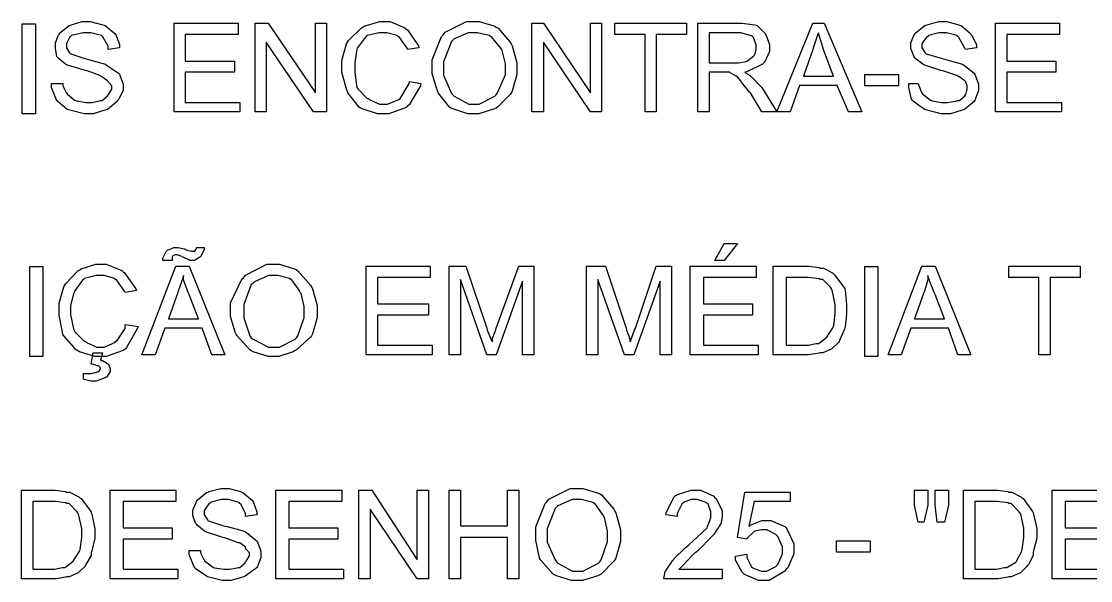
# Model space of a CAD drawing. Extents: x 0 to 210, y 0 to 297.
# Drawn here: x 59.63 to 83.7, y 97.66 to 110.25 of the extents above; entities that cross this region are included whole.
import ezdxf

# ---------------------------------------------------------------- set-up
doc = ezdxf.new("R2010")
doc.units = 0
doc.header["$MEASUREMENT"] = 0
doc.layers.add('C00-00-00-BLACK', color=7, linetype='Continuous')

msp = doc.modelspace()

# ---------------------------------------------------------------- linework, layer by layer
at = {"layer": 'C00-00-00-BLACK'}
for points in [[(60.3084, 108.847), (60.5635, 108.847), (60.5635, 108.795), (60.6365, 108.646), (60.6474, 108.635), (60.657, 108.614), (60.8281, 108.476), (60.8598, 108.465), (60.8803, 108.456), (61.087, 108.424), (61.1558, 108.424), (61.2193, 108.424), (61.3876, 108.456), (61.4094, 108.465), (61.4507, 108.465), (61.5678, 108.573), (61.5791, 108.593), (61.5887, 108.604), (61.6659, 108.723), (61.6659, 108.762), (61.6659, 108.795), (61.5887, 108.88), (61.5791, 108.89), (61.5678, 108.912), (61.4303, 109.007), (61.4094, 109.016), (61.3985, 109.028), (61.1117, 109.134), (61.0704, 109.143), (61.0168, 109.154), (60.6683, 109.261), (60.6474, 109.27), (60.6256, 109.281), (60.4573, 109.422), (60.4365, 109.442), (60.4255, 109.464), (60.3938, 109.638), (60.3938, 109.696), (60.3938, 109.761), (60.4559, 109.93), (60.4781, 109.951), (60.4876, 109.983), (60.7011, 110.152), (60.7328, 110.162), (60.7536, 110.173), (60.9907, 110.247), (61.0704, 110.247), (61.1766, 110.247), (61.462, 110.173), (61.4948, 110.162), (61.5156, 110.152), (61.7291, 109.973), (61.7513, 109.951), (61.7608, 109.93), (61.8352, 109.723), (61.8352, 109.653), (61.5791, 109.612), (61.5791, 109.686), (61.4729, 109.887), (61.4521, 109.908), (61.4303, 109.93), (61.1918, 109.992), (61.1131, 109.992), (61.0182, 109.992), (60.7536, 109.93), (60.7328, 109.908), (60.7219, 109.898), (60.6474, 109.747), (60.6474, 109.696), (60.6474, 109.655), (60.7109, 109.538), (60.7328, 109.527), (60.7427, 109.517), (61.0595, 109.411), (61.1131, 109.4), (61.1657, 109.379), (61.5251, 109.281), (61.5364, 109.27), (61.5678, 109.25), (61.8134, 109.08), (61.8352, 109.058), (61.8451, 109.037), (61.9206, 108.831), (61.9206, 108.762), (61.9206, 108.689), (61.8148, 108.487), (61.794, 108.465), (61.783, 108.445), (61.5678, 108.266), (61.5364, 108.254), (61.5047, 108.245), (61.2429, 108.169), (61.1558, 108.169), (61.0387, 108.169), (60.7219, 108.245), (60.6901, 108.254), (60.6584, 108.266), (60.4464, 108.445), (60.4365, 108.465), (60.4146, 108.499), (60.3084, 108.76), (60.3084, 108.847)], [(68.3659, 108.89), (68.6223, 108.847), (68.611, 108.795), (68.3549, 108.37), (68.3232, 108.339), (68.2914, 108.307), (67.9027, 108.169), (67.7732, 108.169), (67.6451, 108.169), (67.2966, 108.277), (67.2648, 108.297), (67.2331, 108.319), (66.978, 108.636), (66.9685, 108.678), (66.9466, 108.72), (66.839, 109.101), (66.839, 109.227), (66.839, 109.367), (66.9466, 109.74), (66.9685, 109.781), (66.9893, 109.813), (67.2758, 110.098), (67.3075, 110.119), (67.3488, 110.141), (67.6988, 110.247), (67.8159, 110.247), (67.9319, 110.247), (68.2487, 110.109), (68.2805, 110.078), (68.3232, 110.057), (68.5684, 109.696), (68.5793, 109.653), (68.3232, 109.612), (68.3122, 109.644), (68.133, 109.898), (68.1122, 109.908), (68.0903, 109.93), (67.8519, 109.992), (67.7732, 109.992), (67.6769, 109.992), (67.4232, 109.93), (67.3915, 109.908), (67.3696, 109.887), (67.1904, 109.644), (67.1809, 109.612), (67.1696, 109.58), (67.1382, 109.316), (67.1382, 109.227), (67.1382, 109.112), (67.1696, 108.795), (67.1809, 108.762), (67.2013, 108.73), (67.4028, 108.519), (67.4342, 108.508), (67.455, 108.487), (67.6935, 108.381), (67.7732, 108.381), (67.8684, 108.381), (68.1221, 108.487), (68.1535, 108.508), (68.1743, 108.53), (68.3549, 108.849), (68.3659, 108.89)], [(68.8756, 109.186), (68.8756, 109.378), (69.088, 109.91), (69.1307, 109.951), (69.172, 110.005), (69.6475, 110.247), (69.8073, 110.247), (69.934, 110.247), (70.2867, 110.141), (70.3185, 110.119), (70.3598, 110.098), (70.6356, 109.781), (70.6575, 109.739), (70.6783, 109.697), (70.7842, 109.314), (70.7842, 109.186), (70.7842, 109.048), (70.6783, 108.678), (70.6575, 108.635), (70.6356, 108.603), (70.3502, 108.319), (70.3185, 108.297), (70.2758, 108.277), (69.9244, 108.169), (69.8073, 108.169), (69.6807, 108.169), (69.3416, 108.277), (69.3, 108.297), (69.2672, 108.319), (69.0136, 108.636), (69.004, 108.678), (68.9818, 108.72), (68.8756, 109.07), (68.8756, 109.186)], [(79.605, 108.847), (79.8174, 108.847), (79.8269, 108.826), (79.8904, 108.646), (79.9013, 108.635), (79.9123, 108.614), (80.0943, 108.476), (80.1165, 108.465), (80.137, 108.456), (80.3437, 108.424), (80.4125, 108.424), (80.4855, 108.424), (80.687, 108.456), (80.7089, 108.465), (80.7501, 108.465), (80.8672, 108.573), (80.8785, 108.593), (80.8881, 108.604), (80.9198, 108.723), (80.9198, 108.762), (80.9198, 108.795), (80.8881, 108.88), (80.8785, 108.89), (80.8672, 108.912), (80.7297, 109.007), (80.7089, 109.016), (80.687, 109.028), (80.3684, 109.134), (80.3271, 109.143), (80.2845, 109.154), (79.9677, 109.261), (79.9469, 109.27), (79.925, 109.281), (79.7415, 109.422), (79.732, 109.442), (79.7207, 109.464), (79.6477, 109.638), (79.6477, 109.696), (79.6477, 109.761), (79.7207, 109.93), (79.732, 109.951), (79.7525, 109.983), (79.9663, 110.152), (79.9881, 110.162), (80.0199, 110.173), (80.2816, 110.247), (80.3698, 110.247), (80.4651, 110.247), (80.7283, 110.173), (80.7501, 110.162), (80.7819, 110.152), (80.9942, 109.973), (81.0052, 109.951), (81.026, 109.93), (81.1318, 109.723), (81.1318, 109.653), (80.8785, 109.612), (80.8672, 109.644), (80.7297, 109.887), (80.7089, 109.908), (80.6979, 109.93), (80.4513, 109.992), (80.3698, 109.992), (80.2845, 109.992), (80.0516, 109.93), (80.0308, 109.908), (80.0089, 109.898), (79.9013, 109.747), (79.9013, 109.696), (79.9013, 109.655), (79.9772, 109.538), (79.9881, 109.527), (79.998, 109.517), (80.3589, 109.411), (80.4125, 109.4), (80.4651, 109.379), (80.8136, 109.281), (80.8359, 109.27), (80.8672, 109.25), (81.0782, 109.08), (81.0891, 109.058), (81.099, 109.037), (81.1749, 108.831), (81.1749, 108.762), (81.1749, 108.689), (81.099, 108.487), (81.0891, 108.465), (81.0782, 108.445), (80.8563, 108.266), (80.8359, 108.254), (80.8041, 108.245), (80.5409, 108.169), (80.4541, 108.169), (80.337, 108.169), (80.0199, 108.245), (79.9881, 108.254), (79.9553, 108.266), (79.7098, 108.445), (79.6893, 108.465), (79.6671, 108.499), (79.605, 108.76), (79.605, 108.847)], [(59.647, 110.193), (59.9447, 110.193), (59.9447, 108.162), (59.647, 108.162), (59.647, 110.193)], [(63.0661, 108.212), (63.0661, 110.205), (64.5086, 110.205), (64.5086, 109.951), (63.3194, 109.951), (63.3194, 109.355), (64.4232, 109.355), (64.4232, 109.101), (63.3194, 109.101), (63.3194, 108.424), (64.5502, 108.424), (64.5502, 108.212), (63.0661, 108.212)], [(64.8892, 108.212), (64.8892, 110.205), (65.1852, 110.205), (66.2464, 108.635), (66.2464, 110.205), (66.5, 110.205), (66.5, 108.212), (66.2037, 108.212), (65.1425, 109.781), (65.1425, 108.212), (64.8892, 108.212)], [(71.1232, 108.212), (71.1232, 110.205), (71.3796, 110.205), (72.438, 108.635), (72.438, 110.205), (72.6916, 110.205), (72.6916, 108.212), (72.438, 108.212), (71.3796, 109.781), (71.3796, 108.212), (71.1232, 108.212)], [(73.6685, 108.212), (73.6685, 109.951), (72.9904, 109.951), (72.9904, 110.205), (74.6016, 110.205), (74.6016, 109.951), (73.9221, 109.951), (73.9221, 108.212), (73.6685, 108.212)], [(74.8563, 108.212), (74.8563, 110.205), (75.7481, 110.205), (75.8529, 110.205), (76.1393, 110.173), (76.1711, 110.162), (76.1919, 110.152), (76.3707, 109.973), (76.382, 109.951), (76.3916, 109.93), (76.4674, 109.723), (76.4674, 109.653), (76.4674, 109.569), (76.3612, 109.335), (76.3404, 109.313), (76.309, 109.281), (75.9587, 109.112), (75.9174, 109.101), (75.9273, 109.091), (76.0331, 109.028), (76.0444, 109.016), (76.0649, 108.996), (76.2758, 108.784), (76.2977, 108.762), (76.6367, 108.212), (76.2977, 108.212), (76.0444, 108.635), (76.0222, 108.657), (75.8416, 108.88), (75.8321, 108.89), (75.8211, 108.912), (75.7343, 109.016), (75.7054, 109.016), (75.6941, 109.028), (75.5869, 109.091), (75.5756, 109.101), (75.5442, 109.101), (75.4726, 109.101), (75.4489, 109.101), (75.1099, 109.101), (75.1099, 108.212), (74.8563, 108.212)], [(76.6367, 108.212), (77.4428, 110.205), (77.6979, 110.205), (78.5467, 108.212), (78.2479, 108.212), (77.9942, 108.804), (77.1469, 108.804), (76.9331, 108.212), (76.6367, 108.212)], [(81.558, 108.212), (81.558, 110.205), (82.9991, 110.205), (82.9991, 109.951), (81.8113, 109.951), (81.8113, 109.355), (82.9151, 109.355), (82.9151, 109.101), (81.8113, 109.101), (81.8113, 108.424), (83.0421, 108.424), (83.0421, 108.212), (81.558, 108.212)], [(69.1307, 109.186), (69.1307, 109.039), (69.3099, 108.625), (69.3416, 108.593), (69.373, 108.562), (69.6983, 108.381), (69.8073, 108.381), (69.934, 108.381), (70.2867, 108.562), (70.3185, 108.593), (70.3502, 108.636), (70.5294, 109.05), (70.5294, 109.186), (70.5294, 109.294), (70.455, 109.591), (70.4455, 109.612), (70.4233, 109.644), (70.2123, 109.898), (70.1918, 109.908), (70.1601, 109.93), (69.8955, 109.992), (69.8073, 109.992), (69.6902, 109.992), (69.373, 109.856), (69.3416, 109.823), (69.3099, 109.791), (69.1307, 109.338), (69.1307, 109.186)], [(75.1099, 109.313), (75.7054, 109.313), (75.7686, 109.313), (75.9478, 109.346), (75.9587, 109.355), (75.9795, 109.367), (76.1175, 109.475), (76.1284, 109.485), (76.1379, 109.496), (76.1711, 109.615), (76.1711, 109.653), (76.1711, 109.718), (76.1062, 109.887), (76.0857, 109.908), (76.0635, 109.919), (75.8264, 109.992), (75.7481, 109.992), (75.1099, 109.992), (75.1099, 109.313)], [(77.2322, 109.016), (77.9089, 109.016), (77.6979, 109.569), (77.687, 109.612), (77.5808, 109.96), (77.5712, 109.992), (77.56, 109.96), (77.4527, 109.644), (77.4428, 109.612), (77.2322, 109.016)], [(78.613, 109.051), (79.375, 109.051), (79.375, 108.796), (78.613, 108.796), (78.613, 109.051)], [(75.2369, 104.862), (75.4489, 105.243), (75.7481, 105.243), (75.4489, 104.862), (75.2369, 104.862)], [(62.8124, 104.862), (62.8124, 104.915), (62.8855, 105.064), (62.8964, 105.074), (62.9172, 105.096), (63.0604, 105.158), (63.1088, 105.158), (63.161, 105.158), (63.2975, 105.128), (63.3194, 105.117), (63.3402, 105.107), (63.4478, 105.074), (63.4478, 105.074), (63.4683, 105.074), (63.5317, 105.074), (63.5317, 105.074), (63.5317, 105.074), (63.5744, 105.137), (63.5744, 105.158), (63.7438, 105.158), (63.7438, 105.106), (63.6683, 104.958), (63.6584, 104.947), (63.6475, 104.938), (63.5275, 104.862), (63.4891, 104.862), (63.4256, 104.862), (63.2672, 104.938), (63.2354, 104.947), (63.2245, 104.958), (63.1377, 104.99), (63.1088, 104.99), (63.0865, 104.99), (63.0329, 104.958), (63.023, 104.947), (63.023, 104.947), (63.023, 104.884), (63.023, 104.862), (62.8124, 104.862)], [(59.8166, 104.732), (60.1126, 104.732), (60.1126, 102.701), (59.8166, 102.701), (59.8166, 104.732)], [(61.9622, 103.423), (62.2596, 103.38), (62.2378, 103.328), (61.9936, 102.902), (61.9622, 102.871), (61.9196, 102.839), (61.5389, 102.701), (61.4123, 102.701), (61.2842, 102.701), (60.9342, 102.807), (60.9025, 102.828), (60.8598, 102.85), (60.5839, 103.167), (60.5635, 103.208), (60.5525, 103.252), (60.4781, 103.636), (60.4781, 103.762), (60.4781, 103.9), (60.5839, 104.271), (60.6062, 104.312), (60.6266, 104.344), (60.9011, 104.63), (60.9438, 104.651), (60.9755, 104.673), (61.3022, 104.778), (61.4123, 104.778), (61.5389, 104.778), (61.8892, 104.64), (61.9206, 104.608), (61.9524, 104.588), (62.206, 104.228), (62.2169, 104.185), (61.9622, 104.142), (61.951, 104.174), (61.7721, 104.429), (61.7513, 104.439), (61.7291, 104.461), (61.4909, 104.524), (61.4123, 104.524), (61.316, 104.524), (61.05, 104.461), (61.0291, 104.439), (61.0073, 104.418), (60.8266, 104.174), (60.8171, 104.142), (60.8058, 104.111), (60.7328, 103.85), (60.7328, 103.762), (60.7328, 103.645), (60.8058, 103.327), (60.8171, 103.294), (60.8266, 103.262), (61.0387, 103.05), (61.0704, 103.039), (61.0912, 103.018), (61.3311, 102.912), (61.4123, 102.912), (61.4962, 102.912), (61.7291, 103.018), (61.7513, 103.039), (61.783, 103.061), (61.9622, 103.334), (61.9622, 103.423)], [(62.3439, 102.742), (63.1088, 104.735), (63.4047, 104.735), (64.2112, 102.742), (63.9135, 102.742), (63.7011, 103.338), (62.8551, 103.338), (62.6428, 102.742), (62.3439, 102.742)], [(64.3393, 103.719), (64.3393, 103.911), (64.5929, 104.44), (64.6356, 104.481), (64.6769, 104.535), (65.1524, 104.778), (65.3122, 104.778), (65.4389, 104.778), (65.7807, 104.673), (65.8234, 104.651), (65.8551, 104.63), (66.1402, 104.312), (66.1624, 104.269), (66.1829, 104.228), (66.2891, 103.848), (66.2891, 103.719), (66.2891, 103.582), (66.1829, 103.21), (66.1624, 103.167), (66.1402, 103.135), (65.822, 102.85), (65.7807, 102.828), (65.749, 102.807), (65.4209, 102.701), (65.3122, 102.701), (65.1852, 102.701), (64.8462, 102.807), (64.8049, 102.828), (64.7718, 102.85), (64.4867, 103.167), (64.4659, 103.208), (64.444, 103.252), (64.3393, 103.604), (64.3393, 103.719)], [(67.3915, 102.742), (67.3915, 104.735), (68.8344, 104.735), (68.8344, 104.481), (67.6465, 104.481), (67.6465, 103.886), (68.7917, 103.886), (68.7917, 103.633), (67.6465, 103.633), (67.6465, 102.955), (68.8756, 102.955), (68.8756, 102.742), (67.3915, 102.742)], [(69.2573, 102.742), (69.2573, 104.735), (69.6376, 104.735), (70.1065, 103.338), (70.116, 103.295), (70.2222, 103.05), (70.2331, 103.039), (70.2331, 103.114), (70.3076, 103.306), (70.3185, 103.338), (70.8258, 104.735), (71.1648, 104.735), (71.1648, 102.742), (70.9112, 102.742), (70.9112, 104.396), (70.3185, 102.742), (70.1065, 102.742), (69.511, 104.439), (69.511, 102.742), (69.2573, 102.742)], [(72.3526, 102.742), (72.3526, 104.735), (72.7784, 104.735), (73.2441, 103.338), (73.2536, 103.295), (73.3294, 103.104), (73.3294, 103.039), (73.3393, 103.05), (73.4342, 103.306), (73.4565, 103.338), (73.9221, 104.735), (74.264, 104.735), (74.264, 102.742), (74.0061, 102.742), (74.0061, 104.396), (73.4138, 102.742), (73.2028, 102.742), (72.6073, 104.439), (72.6073, 102.742), (72.3526, 102.742)], [(74.6869, 102.742), (74.6869, 104.735), (76.1711, 104.735), (76.1711, 104.481), (74.9833, 104.481), (74.9833, 103.889), (76.0857, 103.889), (76.0857, 103.634), (74.9833, 103.634), (74.9833, 102.955), (76.2138, 102.955), (76.2138, 102.742), (74.6869, 102.742)], [(76.5514, 102.742), (76.5514, 104.735), (77.2721, 104.735), (77.3561, 104.735), (77.5903, 104.703), (77.6125, 104.692), (77.6855, 104.692), (77.8866, 104.588), (77.9089, 104.565), (77.9293, 104.545), (78.1417, 104.26), (78.1636, 104.228), (78.1734, 104.196), (78.2052, 103.87), (78.2052, 103.759), (78.2052, 103.655), (78.1734, 103.368), (78.1636, 103.336), (78.1526, 103.305), (78.045, 103.061), (78.0355, 103.039), (78.0246, 103.018), (77.8771, 102.882), (77.8676, 102.871), (77.8454, 102.861), (77.6704, 102.785), (77.6125, 102.785), (77.5903, 102.775), (77.3508, 102.742), (77.2721, 102.742), (76.5514, 102.742)], [(78.613, 104.732), (78.9093, 104.732), (78.9093, 102.701), (78.613, 102.701), (78.613, 104.732)], [(79.1393, 102.742), (79.9013, 104.735), (80.2005, 104.735), (81.0052, 102.742), (80.7089, 102.742), (80.4968, 103.338), (79.6477, 103.338), (79.4357, 102.742), (79.1393, 102.742)], [(82.532, 102.742), (82.532, 104.481), (81.854, 104.481), (81.854, 104.735), (83.4651, 104.735), (83.4651, 104.481), (82.7857, 104.481), (82.7857, 102.742), (82.532, 102.742)], [(62.9391, 103.55), (63.6157, 103.55), (63.4047, 104.1), (63.3829, 104.142), (63.2781, 104.429), (63.2781, 104.524), (63.2672, 104.492), (63.161, 104.174), (63.1515, 104.142), (62.9391, 103.55)], [(64.6356, 103.719), (64.6356, 103.571), (64.7718, 103.167), (64.8049, 103.124), (64.8462, 103.092), (65.1951, 102.912), (65.3122, 102.912), (65.4389, 102.912), (65.7916, 103.092), (65.8234, 103.124), (65.8551, 103.167), (65.9927, 103.582), (65.9927, 103.719), (65.9927, 103.826), (65.9282, 104.122), (65.9074, 104.142), (65.8964, 104.174), (65.7172, 104.429), (65.6967, 104.439), (65.6636, 104.461), (65.399, 104.524), (65.3122, 104.524), (65.1951, 104.524), (64.878, 104.386), (64.8462, 104.355), (64.8035, 104.323), (64.6356, 103.871), (64.6356, 103.719)], [(76.8477, 102.955), (77.2721, 102.955), (77.3465, 102.955), (77.5148, 102.997), (77.5712, 102.997), (77.5917, 103.008), (77.7282, 103.114), (77.7392, 103.124), (77.76, 103.135), (77.8979, 103.346), (77.9089, 103.378), (77.9184, 103.4), (77.9515, 103.67), (77.9515, 103.759), (77.9515, 103.876), (77.8771, 104.196), (77.8676, 104.228), (77.8454, 104.26), (77.6704, 104.439), (77.6125, 104.439), (77.5903, 104.45), (77.3508, 104.481), (77.2721, 104.481), (76.8477, 104.481), (76.8477, 102.955)], [(79.732, 103.55), (80.4125, 103.55), (80.2005, 104.1), (80.1783, 104.142), (80.0407, 104.492), (80.0308, 104.524), (80.0308, 104.429), (79.9564, 104.174), (79.9469, 104.142), (79.732, 103.55)], [(61.2013, 102.532), (61.2429, 102.785), (61.4549, 102.785), (61.4123, 102.616), (61.4535, 102.616), (61.5707, 102.543), (61.5819, 102.532), (61.5915, 102.522), (61.6246, 102.435), (61.6246, 102.405), (61.6246, 102.363), (61.5488, 102.246), (61.5389, 102.235), (61.517, 102.225), (61.3103, 102.15), (61.2429, 102.15), (61.189, 102.15), (61.0387, 102.183), (61.0291, 102.193), (61.0291, 102.319), (61.0609, 102.319), (61.1558, 102.319), (61.1558, 102.319), (61.2084, 102.319), (61.3696, 102.362), (61.3696, 102.362), (61.3696, 102.362), (61.4123, 102.425), (61.4123, 102.446), (61.4123, 102.446), (61.3791, 102.479), (61.3696, 102.489), (61.3696, 102.489), (61.3378, 102.489), (61.3283, 102.489), (61.3174, 102.5), (61.2302, 102.532), (61.2013, 102.532)], [(59.629, 97.7), (59.629, 99.6929), (60.3084, 99.6929), (60.3924, 99.6929), (60.6256, 99.6611), (60.6474, 99.6502), (60.7205, 99.6502), (60.9215, 99.5454), (60.9438, 99.5232), (60.9755, 99.5027), (61.189, 99.2145), (61.2013, 99.1817), (61.2112, 99.15), (61.2856, 98.8247), (61.2856, 98.7157), (61.2856, 98.6109), (61.2112, 98.3245), (61.2013, 98.2927), (61.2013, 98.2197), (61.0803, 98.0186), (61.0704, 97.9964), (61.0595, 97.9759), (60.912, 97.838), (60.9025, 97.827), (60.8803, 97.8172), (60.7053, 97.7427), (60.6474, 97.7427), (60.6256, 97.7332), (60.4188, 97.7), (60.3511, 97.7), (59.629, 97.7)], [(61.6246, 97.7), (61.6246, 99.6929), (63.1088, 99.6929), (63.1088, 99.4378), (61.9206, 99.4378), (61.9206, 98.8427), (63.023, 98.8427), (63.023, 98.589), (61.9206, 98.589), (61.9206, 97.9124), (63.1515, 97.9124), (63.1515, 97.7), (61.6246, 97.7)], [(63.4047, 98.3354), (63.6584, 98.3354), (63.6584, 98.2832), (63.7328, 98.1343), (63.7438, 98.1234), (63.7536, 98.1026), (63.9329, 97.9646), (63.9547, 97.9537), (63.9755, 97.9442), (64.1837, 97.9124), (64.2539, 97.9124), (64.317, 97.9124), (64.4867, 97.9442), (64.5086, 97.9537), (64.5502, 97.9537), (64.6659, 98.0599), (64.6769, 98.0803), (64.6864, 98.0916), (64.7622, 98.2116), (64.7622, 98.25), (64.7622, 98.2818), (64.6864, 98.3671), (64.6769, 98.3767), (64.6769, 98.4098), (64.5502, 98.5051), (64.5086, 98.5051), (64.4977, 98.516), (64.2112, 98.6222), (64.1696, 98.6317), (64.116, 98.6427), (63.7949, 98.7489), (63.7854, 98.7584), (63.7536, 98.7697), (63.584, 98.9072), (63.5744, 98.9281), (63.5522, 98.9499), (63.4891, 99.1235), (63.4891, 99.1817), (63.4891, 99.2463), (63.5635, 99.4174), (63.5744, 99.4378), (63.584, 99.471), (63.7963, 99.6403), (63.8281, 99.6502), (63.8485, 99.6611), (64.1202, 99.7342), (64.2112, 99.7342), (64.3061, 99.7342), (64.5612, 99.6611), (64.5929, 99.6502), (64.6134, 99.6403), (64.8353, 99.46), (64.8462, 99.4378), (64.8561, 99.4174), (64.9319, 99.2092), (64.9319, 99.1387), (64.6769, 99.0974), (64.6769, 99.1732), (64.5707, 99.3757), (64.5502, 99.3965), (64.528, 99.4184), (64.2895, 99.4805), (64.2112, 99.4805), (64.1255, 99.4805), (63.8803, 99.4184), (63.8708, 99.3965), (63.8485, 99.387), (63.7438, 99.2339), (63.7438, 99.1817), (63.7438, 99.1401), (63.8168, 99.023), (63.8281, 99.012), (63.8376, 99.0025), (64.1572, 98.8963), (64.2112, 98.8854), (64.2634, 98.8755), (64.6546, 98.7697), (64.6769, 98.7584), (64.6977, 98.7379), (64.9097, 98.5682), (64.9319, 98.5464), (64.9414, 98.5255), (65.0159, 98.3188), (65.0159, 98.25), (65.0159, 98.177), (64.9414, 97.9759), (64.9319, 97.9537), (64.9097, 97.9329), (64.6673, 97.754), (64.6356, 97.7427), (64.6134, 97.7332), (64.3435, 97.6574), (64.2539, 97.6574), (64.1463, 97.6574), (63.8485, 97.7332), (63.8281, 97.7427), (63.7963, 97.754), (63.5413, 97.9329), (63.5317, 97.9537), (63.5095, 97.9854), (63.4047, 98.2486), (63.4047, 98.3354)], [(65.3549, 97.7), (65.3549, 99.6929), (66.839, 99.6929), (66.839, 99.4378), (65.6512, 99.4378), (65.6512, 98.8427), (66.7551, 98.8427), (66.7551, 98.589), (65.6512, 98.589), (65.6512, 97.9124), (66.8817, 97.9124), (66.8817, 97.7), (65.3549, 97.7)], [(67.2222, 97.7), (67.2222, 99.6929), (67.521, 99.6929), (68.538, 98.1234), (68.538, 99.6929), (68.7945, 99.6929), (68.7945, 97.7), (68.538, 97.7), (67.4797, 99.2685), (67.4797, 97.7), (67.2222, 97.7)], [(69.2573, 97.7), (69.2573, 99.6929), (69.511, 99.6929), (69.511, 98.8882), (70.5721, 98.8882), (70.5721, 99.6929), (70.8258, 99.6929), (70.8258, 97.7), (70.5721, 97.7), (70.5721, 98.6317), (69.511, 98.6317), (69.511, 97.7), (69.2573, 97.7)], [(71.2075, 98.673), (71.2075, 98.8646), (71.4209, 99.3965), (71.4636, 99.4378), (71.5049, 99.4915), (71.9818, 99.7342), (72.1416, 99.7342), (72.2683, 99.7342), (72.6172, 99.6294), (72.6489, 99.6075), (72.6916, 99.5867), (72.9686, 99.2685), (72.9904, 99.2244), (73.0112, 99.1828), (73.1174, 98.8011), (73.1174, 98.673), (73.1174, 98.5365), (73.0112, 98.1661), (72.9904, 98.1234), (72.9686, 98.0916), (72.6803, 97.8062), (72.6489, 97.7844), (72.6063, 97.7635), (72.2574, 97.6574), (72.1416, 97.6574), (72.0136, 97.6574), (71.6746, 97.7635), (71.6333, 97.7844), (71.6015, 97.8062), (71.3147, 98.1244), (71.2943, 98.1661), (71.2833, 98.2087), (71.2075, 98.5573), (71.2075, 98.673)], [(75.4063, 97.9124), (75.4063, 97.7), (74.0914, 97.7), (74.0914, 97.7), (74.1218, 97.8599), (74.1331, 97.8697), (74.144, 97.8916), (74.283, 98.1026), (74.3052, 98.1234), (74.3148, 98.1452), (74.5698, 98.3989), (74.6016, 98.4194), (74.6538, 98.462), (75.0454, 98.8219), (75.0672, 98.8427), (75.0768, 98.8755), (75.1526, 99.0741), (75.1526, 99.1387), (75.1526, 99.2036), (75.088, 99.3757), (75.0672, 99.3965), (75.0454, 99.4184), (74.8386, 99.4805), (74.7709, 99.4805), (74.7078, 99.4805), (74.5271, 99.4184), (74.5172, 99.3965), (74.4954, 99.3757), (74.3906, 99.1676), (74.3906, 99.0974), (74.1331, 99.1387), (74.144, 99.1828), (74.3162, 99.5345), (74.3479, 99.5659), (74.3797, 99.5881), (74.7049, 99.6929), (74.8136, 99.6929), (74.9184, 99.6929), (75.2147, 99.5549), (75.2369, 99.5232), (75.2683, 99.5027), (75.4063, 99.2297), (75.4063, 99.1387), (75.4063, 99.0865), (75.3731, 98.939), (75.3636, 98.9281), (75.3526, 98.9072), (75.2147, 98.6952), (75.1939, 98.673), (75.172, 98.6525), (74.8661, 98.3354), (74.8136, 98.2927), (74.7818, 98.2719), (74.5698, 98.0613), (74.5603, 98.0391), (74.549, 98.0295), (74.4418, 97.9234), (74.4319, 97.9124), (75.4063, 97.9124)], [(75.7054, 98.2087), (75.9587, 98.25), (75.9587, 98.177), (76.0635, 97.9646), (76.0857, 97.9537), (76.0952, 97.9442), (76.2787, 97.8697), (76.3404, 97.8697), (76.4134, 97.8697), (76.6149, 97.9759), (76.6367, 97.9964), (76.6576, 98.0186), (76.7637, 98.2567), (76.7637, 98.3354), (76.7637, 98.4208), (76.6576, 98.6525), (76.6367, 98.673), (76.6149, 98.6952), (76.4081, 98.8011), (76.3404, 98.8011), (76.2868, 98.8011), (76.1379, 98.7697), (76.1284, 98.7584), (76.1062, 98.7489), (75.9686, 98.6109), (75.9587, 98.589), (75.7481, 98.6317), (75.9174, 99.6502), (76.9331, 99.6502), (76.9331, 99.4378), (76.1284, 99.4378), (76.0017, 98.8854), (76.0331, 98.9072), (76.2938, 99.012), (76.382, 99.012), (76.4977, 99.012), (76.816, 98.8755), (76.8477, 98.8427), (76.8685, 98.8109), (77.017, 98.4857), (77.017, 98.3767), (77.017, 98.261), (76.8794, 97.9442), (76.8477, 97.9124), (76.816, 97.8711), (76.4589, 97.6574), (76.3404, 97.6574), (76.2233, 97.6574), (75.9065, 97.7953), (75.8747, 97.827), (75.8529, 97.8489), (75.7054, 98.1191), (75.7054, 98.2087)], [(79.8174, 98.9707), (79.732, 99.3539), (79.732, 99.6929), (80.0308, 99.6929), (80.0308, 99.3539), (79.9469, 98.9707), (79.8174, 98.9707)], [(80.2432, 98.9707), (80.2005, 99.3539), (80.2005, 99.6929), (80.4968, 99.6929), (80.4968, 99.3539), (80.4125, 98.9707), (80.2432, 98.9707)], [(80.8359, 97.7), (80.8359, 99.6929), (81.5149, 99.6929), (81.5993, 99.6929), (81.8321, 99.6611), (81.854, 99.6502), (81.927, 99.6502), (82.1284, 99.5454), (82.1503, 99.5232), (82.1821, 99.5027), (82.393, 99.2159), (82.4039, 99.1842), (82.4135, 99.1528), (82.4893, 98.8275), (82.4893, 98.7185), (82.4893, 98.6137), (82.4135, 98.3273), (82.4039, 98.2955), (82.4039, 98.2211), (82.2978, 98.0186), (82.2773, 97.9964), (82.266, 97.9759), (82.1284, 97.838), (82.1076, 97.827), (82.0857, 97.8172), (81.9118, 97.7427), (81.854, 97.7427), (81.8321, 97.7332), (81.6254, 97.7), (81.558, 97.7), (80.8359, 97.7)], [(82.8312, 97.7), (82.8312, 99.6929), (84.3153, 99.6929), (84.3153, 99.4378), (83.1275, 99.4378), (83.1275, 98.8427), (84.2299, 98.8427), (84.2299, 98.589), (83.1275, 98.589), (83.1275, 97.9124), (84.3566, 97.9124), (84.3566, 97.7), (82.8312, 97.7)], [(59.8854, 97.9124), (60.3084, 97.9124), (60.3829, 97.9124), (60.5497, 97.9537), (60.6062, 97.9537), (60.6266, 97.9646), (60.7632, 98.0708), (60.7741, 98.0803), (60.7949, 98.0916), (60.9328, 98.3036), (60.9438, 98.3354), (60.9533, 98.3576), (60.9865, 98.6261), (60.9865, 98.7157), (60.9865, 98.8328), (60.912, 99.15), (60.9025, 99.1817), (60.8803, 99.2145), (60.7053, 99.3965), (60.6474, 99.3965), (60.6256, 99.4075), (60.3871, 99.4378), (60.3084, 99.4378), (59.8854, 99.4378), (59.8854, 97.9124)], [(71.4636, 98.673), (71.4636, 98.5255), (71.6442, 98.1234), (71.676, 98.0803), (71.7077, 98.0489), (72.033, 97.8697), (72.1416, 97.8697), (72.2683, 97.8697), (72.6172, 98.0489), (72.6489, 98.0803), (72.6803, 98.1234), (72.8211, 98.5365), (72.8211, 98.673), (72.8211, 98.7792), (72.7576, 99.0769), (72.7371, 99.0974), (72.7244, 99.1291), (72.5428, 99.387), (72.5219, 99.3965), (72.4902, 99.4184), (72.2284, 99.4805), (72.1416, 99.4805), (72.0245, 99.4805), (71.7077, 99.3429), (71.676, 99.3112), (71.6442, 99.2794), (71.4636, 98.8247), (71.4636, 98.673)], [(81.0891, 97.9124), (81.5149, 97.9124), (81.588, 97.9124), (81.7548, 97.9537), (81.8113, 97.9537), (81.8321, 97.9646), (82.0127, 98.0708), (82.0237, 98.0803), (82.0332, 98.0916), (82.1394, 98.3065), (82.1503, 98.3382), (82.1602, 98.3601), (82.193, 98.6289), (82.193, 98.7185), (82.193, 98.8356), (82.1284, 99.1528), (82.1076, 99.1842), (82.0857, 99.2159), (81.9118, 99.3965), (81.854, 99.3965), (81.8321, 99.4075), (81.5936, 99.4378), (81.5149, 99.4378), (81.0891, 99.4378), (81.0891, 97.9124)], [(77.9776, 98.5517), (78.7396, 98.5517), (78.7396, 98.2984), (77.9776, 98.2984), (77.9776, 98.5517)]]:
    msp.add_lwpolyline(points, close=True, dxfattribs=at)

doc.saveas('drawing.dxf')
